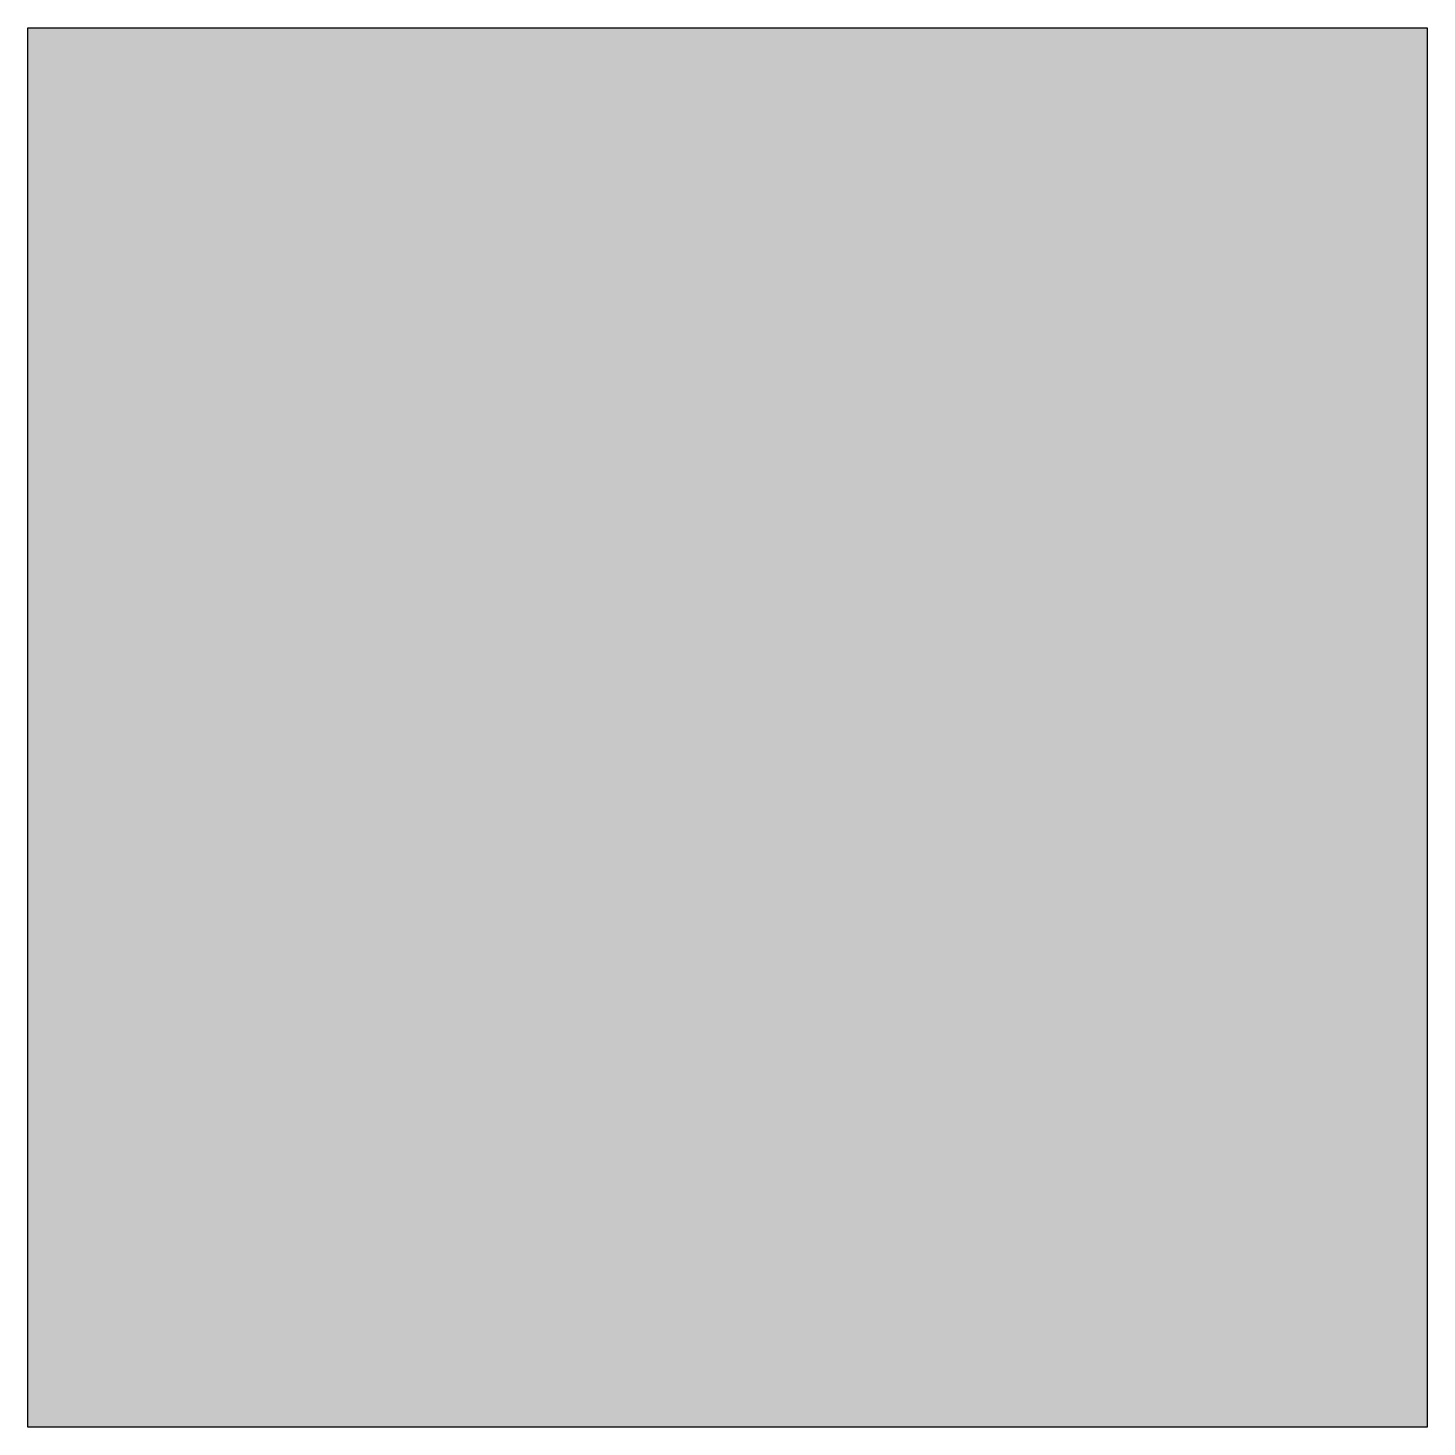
# Model space of a CAD drawing. Extents: x -1 to 1, y -1 to 1.
import ezdxf

# ---------------------------------------------------------------- set-up
doc = ezdxf.new("R2010")
doc.units = 0
doc.header["$MEASUREMENT"] = 0
doc.layers.add('SEPTICAD', color=7, linetype='CONTINUOUS')

msp = doc.modelspace()

# ---------------------------------------------------------------- hatches: boundary and pattern name
at = {"layer": 'SEPTICAD'}
msp.add_hatch(color=256, dxfattribs=at).paths.add_polyline_path([(1, 1), (-1, 1), (-1, -1), (1, -1)])

# ---------------------------------------------------------------- linework, layer by layer
msp.add_lwpolyline([(-1, 1), (1, 1), (1, -1), (-1, -1)], close=True, dxfattribs=at)

doc.saveas('drawing.dxf')
